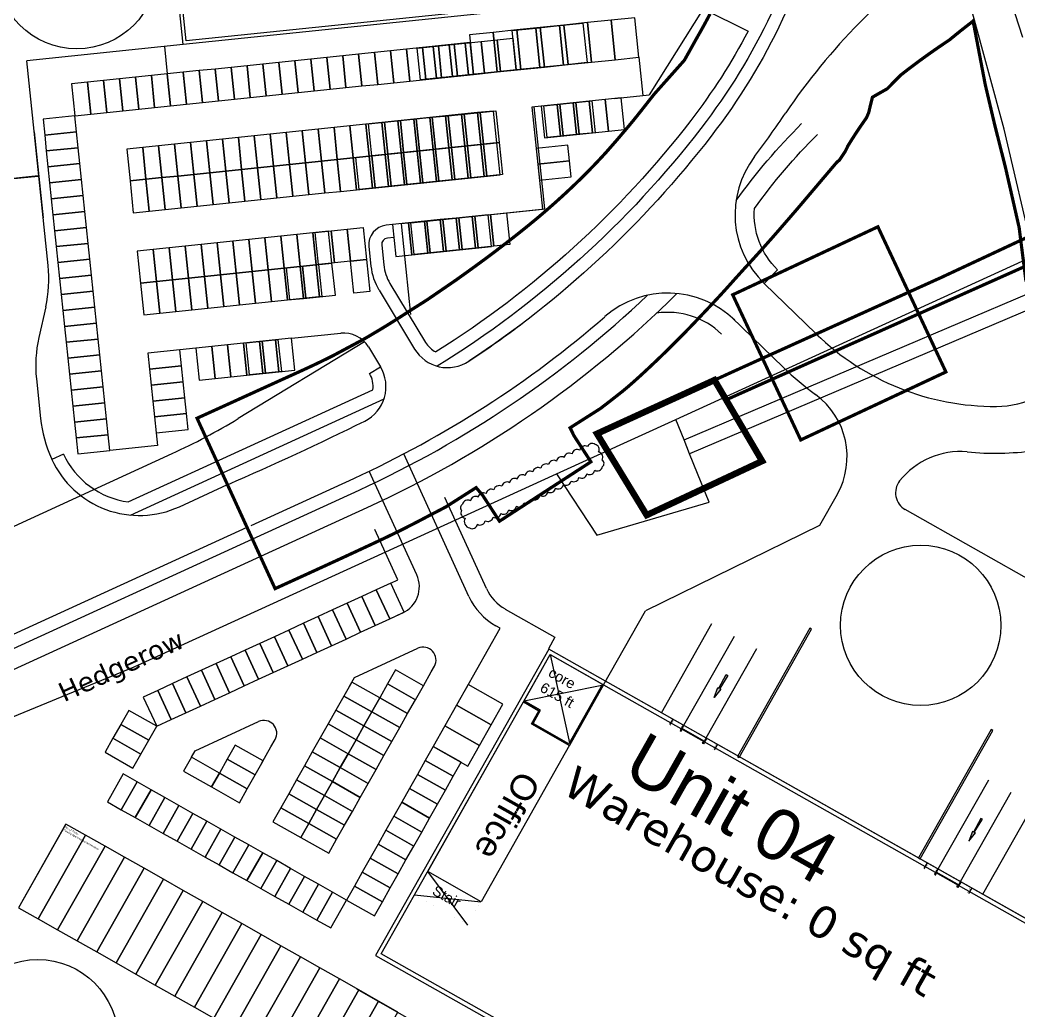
# Model space of a CAD drawing. Header units: millimetres. Extents: x 111502 to 977541, y 8702 to 1044108.
# Drawn here: x 489024.2 to 489180, y 241200.9 to 241355.5 of the extents above; entities that cross this region are included whole.
import ezdxf

# ---------------------------------------------------------------- set-up
doc = ezdxf.new("R2010")
doc.units = ezdxf.units.MM
doc.header["$LTSCALE"] = 0.25
doc.linetypes.add('DASHED2', pattern=[9.525, 6.35, -3.175])
for name, color, linetype in [('E HVSS As Laid HV', 10, 'Continuous'), ('Proposed Employment Area - 11-089-MP013-01a$0$A-Cldg-Panl-P', 7, 'Continuous'), ('Proposed Employment Area - 11-089-MP013-01a$0$A-Door-Extn-P', 7, 'Continuous'), ('Proposed Employment Area - 11-089-MP013-01a$0$DOCK', 7, 'Continuous'), ('Proposed Employment Area - 11-089-MP013-01a$0$LINE50', 7, 'Continuous'), ('Proposed Employment Area - 11-089-MP013-01a$0$STEEL', 7, 'Continuous'), ('X HVSS Site Background', 8, 'Continuous'), ('X HVSS Site Outline', 210, 'Continuous')]:
    doc.layers.add(name, color=color, linetype=linetype)
doc.styles.add('Proposed Employment Area - 11-089-MP013-01a$0$1250T25R', font='arial.ttf', dxfattribs={"height": 3125})
doc.styles.add('Proposed Employment Area - 11-089-MP013-01a$0$1250T35R', font='verdana.ttf', dxfattribs={"height": 4375})
doc.styles.add('Proposed Employment Area - 11-089-MP013-01a$0$1250T50R', font='arial.ttf', dxfattribs={"height": 6250})
doc.styles.add('Proposed Employment Area - 11-089-MP013-01a$0$Standard', font='txt')

# ---------------------------------------------------------------- blocks, each defined once
blk = doc.blocks.new('Proposed Commercial Boundary - 09.02.22')
at = {"layer": 'X HVSS Site Outline', "const_width": 500}
blk.add_lwpolyline([(489131830, 241356405), (489131411, 241355608), (489130983, 241354814), (489130702, 241354304), (489130551, 241354032), (489130228, 241353459), (489130208, 241353424), (489130101, 241353237), (489129636, 241352414), (489127829, 241349176), (489123093, 241343850), (489120919, 241341087), (489120356, 241340380), (489119788, 241339680), (489119214, 241338985), (489118634, 241338296), (489118031, 241337591), (489117444, 241336893), (489115654, 241334846), (489115060, 241334198), (489114445, 241333538), (489113825, 241332884), (489113199, 241332236), (489112567, 241331593), (489111930, 241330955), (489111287, 241330324), (489110639, 241329698), (489109985, 241329077), (489109325, 241328460), (489108660, 241327850), (489107988, 241327242), (489107311, 241326638), (489106631, 241326038), (489105950, 241325446), (489105266, 241324863), (489104621, 241324323), (489104578, 241324287), (489103875, 241323707), (489103172, 241323134), (489102466, 241322566), (489101754, 241322001), (489101038, 241321439), (489100318, 241320878), (489099595, 241320321), (489098871, 241319767), (489098144, 241319216), (489097414, 241318668), (489096846, 241318244), (489096686, 241318125), (489095950, 241317582), (489095215, 241317044), (489094477, 241316509), (489093738, 241315977), (489092985, 241315441), (489092257, 241314917), (489087755, 241311830), (489087023, 241311362), (489086254, 241310875), (489085466, 241310381), (489084663, 241309868), (489083890, 241309361), (489083131, 241308876), (489082362, 241308390), (489081595, 241307910), (489080830, 241307439), (489080055, 241306973), (489079273, 241306506), (489078492, 241306046), (489077746, 241305613), (489072943, 241303044), (489072162, 241302659), (489071344, 241302259), (489070527, 241301866), (489069709, 241301478), (489068885, 241301095), (489068499, 241300917), (489067116, 241300287), (489062565, 241298216), (489058014, 241296145), (489053466, 241294076), (489051836, 241293338), (489064006, 241266758), (489065622, 241267495), (489070173, 241269574), (489074725, 241271667), (489079272, 241273781), (489080664, 241274437), (489081132, 241274660), (489082110, 241275130), (489083090, 241275608), (489084068, 241276094), (489085040, 241276587), (489086006, 241277084), (489086969, 241277587), (489087909, 241278084), (489088853, 241278572), (489089815, 241279076), (489090660, 241279524), (489095352, 241282511), (489096366, 241281323), (489098996, 241277275), (489113252, 241286535), (489110622, 241290584), (489110002, 241291837), (489114708, 241294833), (489115478, 241295421), (489116342, 241296089), (489117192, 241296757), (489118065, 241297442), (489118947, 241298173), (489119800, 241298915), (489120628, 241299657), (489121438, 241300401), (489122235, 241301144), (489123028, 241301891), (489123812, 241302639), (489123874, 241302699), (489124598, 241303398), (489125376, 241304159), (489126149, 241304924), (489126918, 241305694), (489127681, 241306468), (489128438, 241307246), (489129190, 241308025), (489129937, 241308807), (489130677, 241309588), (489131413, 241310367), (489132151, 241311150), (489132888, 241311939), (489133626, 241312736), (489134360, 241313542), (489135084, 241314349), (489135789, 241315142), (489137201, 241316704), (489137917, 241317481), (489138645, 241318276), (489139370, 241319076), (489140092, 241319878), (489140810, 241320683), (489141526, 241321491), (489142238, 241322303), (489142946, 241323116), (489145348, 241325893), (489151614, 241333284), (489152011, 241333601), (489152888, 241334921), (489152988, 241335116), (489153344, 241335853), (489153744, 241336496), (489154302, 241337371), (489154744, 241338047), (489154863, 241338226), (489155446, 241339089), (489156215, 241340196), (489156562, 241340990), (489156767, 241341862), (489156968, 241342690), (489156970, 241342700), (489156988, 241342770), (489157010, 241342860), (489157147, 241343406), (489157446, 241343580), (489158216, 241344021), (489158985, 241344455), (489159440, 241344711), (489160262, 241345540), (489160836, 241346131), (489161398, 241346697), (489161549, 241346846), (489161752, 241347006), (489162394, 241347507), (489162455, 241347554), (489162499, 241347587), (489163029, 241347993), (489163673, 241348478), (489164317, 241348957), (489164965, 241349432), (489165182, 241349589), (489165183, 241349590), (489165608, 241349896), (489166257, 241350358), (489166908, 241350814), (489167348, 241351120), (489167551, 241351260), (489168209, 241351706), (489168525, 241351919), (489168865, 241352147), (489168961, 241352211), (489169022, 241352251), (489169180, 241352356), (489169741, 241352822), (489170253, 241353242), (489170339, 241353311), (489170952, 241353804), (489171277, 241354061), (489171561, 241354283), (489171921, 241354563), (489172178, 241354761), (489172323, 241354872), (489172365, 241354904), (489172464, 241354980), (489172600, 241355082), (489172783, 241355240), (489172978, 241354601), (489174745, 241345340), (489176183, 241339226), (489177917, 241332336), (489180026, 241323063), (489181090, 241314677)], dxfattribs=at)
for points in [[(489145966, 241289949), (489168604, 241300555), (489157999, 241323194), (489135360, 241312588)], [(489134320, 241296202), (489139943, 241286648), (489121946, 241278217), (489114211, 241290917), (489132510, 241299276), (489135400, 241300600), (489167900, 241315300), (489181600, 241321700), (489182631, 241317774)]]:
    blk.add_lwpolyline(points, close=True, dxfattribs=at)
blk = doc.blocks.new('Proposed Employment Area - 11-089-MP013-01a$0$guide')
for p, q in [((32, 0), (40, -2)), ((46, 0), (46, -1)), ((64, 0), (64, -3)), ((32, -2), (40, -4)), ((52, -4), (52, -8)), ((53, -4), (53, -7)), ((54, -4), (54, -6)), ((62, -1), (62, -7)), ((64, -3), (67, -3)), ((64, -5), (64, -8)), ((64, -5), (66, -5)), ((82, -19), (66, -5)), ((83, -18), (67, -3))]:
    blk.add_line(p, q)
for centre, radius, start, end in [((60, -4), 2.25, 270, 90), ((60, -4), 0.25, 270, 90), ((83, -18), 0.75, 230.0165, 50.0165)]:
    blk.add_arc(centre, radius, start, end)
at = {"layer": 'Proposed Employment Area - 11-089-MP013-01a$0$A-Cldg-Panl-P'}
blk.add_line((69, -2), (69, -2), dxfattribs=at)
at = {"layer": 'Proposed Employment Area - 11-089-MP013-01a$0$A-Door-Extn-P'}
blk.add_line((-68, -96), (105, -96), dxfattribs=at)
at = {"layer": 'Proposed Employment Area - 11-089-MP013-01a$0$LINE50'}
blk.add_line((22, -78), (22, -76), dxfattribs=at)
at = {"layer": 'Proposed Employment Area - 11-089-MP013-01a$0$STEEL'}
for p, q in [((0, 0), (32, 0)), ((0, -76), (0, 0)), ((46, 0), (64, 0)), ((-2, -40), (0, -40)), ((-2, -77), (-2, -40)), ((-2, -77), (0, -79)), ((0, -75), (2, -75)), ((0, -76), (2, -78)), ((0, -100), (0, -79)), ((0, -100), (2, -100)), ((2, -2), (32, -2)), ((2, -75), (2, -2)), ((2, -101), (2, -78)), ((2, -101), (9, -113)), ((4, -76), (22, -76)), ((4, -100), (4, -80)), ((4, -100), (11, -112)), ((6, -78), (22, -78)), ((20, -107), (18, -112)), ((22, -108), (19, -113)), ((20, -107), (22, -108)), ((40, -2), (60, -2)), ((40, -4), (60, -4)), ((46, -1), (62, -1)), ((52, -4), (53, -4)), ((52, -8), (64, -8)), ((53, -7), (62, -7)), ((54, -4), (60, -4)), ((54, -6), (60, -6))]:
    blk.add_line(p, q, dxfattribs=at)
for centre, radius, start, end in [((4, -78), 2, 90, 180), ((6, -80), 2, 90, 180), ((14, -110), 6, 210, 330), ((14, -110), 4, 210, 330)]:
    blk.add_arc(centre, radius, start, end, dxfattribs=at)
blk = doc.blocks.new('Proposed Employment Area - 11-089-MP013-01a$0$BOLLARD')
at = {"layer": 'Proposed Employment Area - 11-089-MP013-01a$0$DOCK'}
blk.add_lwpolyline([(-100, -100), (-100, 100), (100, 100), (100, -100)], close=True, dxfattribs=at)
for centre, radius in [((-75, 75), 10), ((0, 0), 75), ((75, 75), 10), ((-75, -75), 10), ((75, -75), 10)]:
    blk.add_circle(centre, radius, dxfattribs=at)
blk = doc.blocks.new('commercial background')
at = {"layer": 'X HVSS Site Background'}
for points in [[(621.9, 782.28), (620.64, 780.24), (620.8, 780.14), (619.8, 778.87), (620.37, 780.39), (620.53, 780.3), (621.64, 782.43)], [(661.34, 760), (660.24, 757.87), (660.07, 757.96), (659.5, 756.45), (660.51, 757.72), (660.34, 757.81), (661.6, 759.85)]]:
    blk.add_hatch(color=256, dxfattribs=at).paths.add_polyline_path(points)
for p, q in [((618.06, 886.28), (609.62, 872.84)), ((618.06, 886.28), (625.09, 882.77)), ((536.98, 880.7), (512.61, 878.17)), ((534.06, 880.4), (534.5, 876.1)), ((608.03, 878.71), (608.65, 872.74)), ((515.93, 846.21), (512.61, 878.17)), ((604.26, 872.29), (609.62, 872.84)), ((592.83, 871.1), (591.34, 870.94)), ((591.34, 870.94), (592.99, 855.03)), ((513.76, 867.05), (515.16, 853.66)), ((510.03, 859.8), (514.37, 860.25)), ((510.04, 859.72), (514.38, 860.17)), ((584.54, 854.15), (592.99, 855.03)), ((569.62, 852.6), (568.62, 852.5)), ((572.5, 852.9), (571.01, 852.75)), ((572.48, 838.6), (571.01, 852.75)), ((569.83, 850.61), (568.83, 850.51)), ((565.95, 849.2), (566.27, 846.13)), ((567.94, 849.41), (568.26, 846.33)), ((629.67, 845.57), (627.58, 843.42)), ((569.23, 843.44), (574.79, 834.24)), ((635.69, 835.55), (627.58, 843.42)), ((567.52, 842.4), (573.08, 833.2)), ((515.55, 839.77), (514.48, 834.98)), ((630.61, 830.31), (622.5, 838.18)), ((553.87, 834.88), (561.55, 835.68)), ((565.25, 834.33), (545.54, 822.35)), ((565.87, 833.53), (567.74, 830.43)), ((538.95, 833.33), (536.46, 833.07)), ((566.03, 829.39), (567.74, 830.43)), ((514.1, 828.53), (514.74, 822.37)), ((528.43, 809.35), (566.58, 826.85)), ((528.75, 807.3), (568.3, 825.44)), ((350.36, 732.11), (535.27, 816.89)), ((518.32, 816.82), (516.5, 815.99)), ((581.55, 794.59), (571.38, 816.86)), ((516.45, 816.1), (516.5, 815.99)), ((573.4, 797.99), (566.01, 814.17)), ((536.39, 808.6), (543.9, 812.05)), ((547.58, 805.7), (563.58, 813.03)), ((638.95, 810.5), (636.21, 805.67)), ((584.28, 795.84), (577.8, 810.03)), ((672.8, 795), (649.58, 808.16)), ((503.98, 785.71), (546.94, 805.41)), ((636.21, 805.67), (609.07, 792.34)), ((498.01, 780.77), (548.41, 803.88)), ((570.47, 797.19), (566.88, 805.03)), ((495.9, 776.51), (549.66, 801.16)), ((569.37, 796.69), (570.47, 797.19)), ((569.19, 791.11), (571.19, 792.03)), ((587.2, 792.65), (594.96, 788.27)), ((602.55, 780.83), (609.07, 792.34)), ((586.4, 789.66), (585.72, 790.04)), ((611.57, 776.47), (619.44, 790.4)), ((580.94, 780), (586.4, 789.66)), ((594.94, 788.28), (593.93, 786.43)), ((615.06, 774.51), (622.93, 788.44)), ((563.68, 781.96), (573.58, 786.52)), ((593.93, 786.43), (679.61, 738.04)), ((594.22, 785.53), (597.28, 771.51)), ((618.54, 772.54), (626.41, 786.47)), ((575.67, 782.86), (576.16, 783.72)), ((574.44, 780.68), (575.67, 782.86)), ((562.86, 780.52), (563.68, 781.96)), ((590.14, 778.31), (602.55, 780.83)), ((538.84, 770.52), (548.74, 775.08)), ((614.72, 774.06), (614.98, 774.37)), ((614.78, 774.02), (614.92, 774.41)), ((614.82, 774.23), (614.92, 774.42)), ((614.99, 774.38), (615.06, 774.5)), ((549.22, 768.57), (550.67, 771.14)), ((550.67, 771.14), (551.32, 772.28)), ((618.27, 772.06), (618.52, 772.37)), ((618.33, 772.02), (618.46, 772.4)), ((618.43, 772.19), (618.53, 772.38)), ((618.47, 772.41), (618.54, 772.54)), ((538.28, 769.53), (538.84, 770.52)), ((654.73, 752.1), (662.6, 766.03)), ((658.21, 750.13), (666.08, 764.06)), ((661.69, 748.16), (669.56, 762.09)), ((511.6, 746.55), (518.71, 759.11)), ((581.37, 743.36), (575.11, 751.7)), ((654.39, 751.65), (654.65, 751.96)), ((654.45, 751.61), (654.59, 752)), ((654.49, 751.82), (654.59, 752.01)), ((654.65, 751.97), (654.72, 752.09)), ((657.94, 749.65), (658.19, 749.96)), ((658, 749.61), (658.13, 749.99)), ((658.1, 749.78), (658.2, 749.97)), ((658.14, 750), (658.21, 750.13)), ((573.05, 748.06), (583.42, 747)), ((564.03, 733.39), (680.77, 667.26))]:
    blk.add_line(p, q, dxfattribs=at)
for points in [[(599.53, 1037.91), (615.02, 888.81), (536.98, 880.7), (521.5, 1029.81)], [(606.13, 896.95), (607.01, 888.48), (537.43, 881.25), (522.04, 1029.36), (599.08, 1037.36), (613.78, 895.87), (611.63, 895.65), (611.44, 897.5)], [(603.71, 884.49), (604.35, 878.33), (608.03, 878.71), (607.39, 884.88)], [(592.6, 877.11), (588.92, 876.72), (588.28, 882.89), (591.96, 883.27)], [(588.99, 882.97), (589.63, 876.8), (593.31, 877.18), (592.67, 883.35)], [(596.28, 877.49), (592.6, 877.11), (591.96, 883.27), (595.64, 883.66)], [(592.67, 883.35), (593.31, 877.18), (596.99, 877.56), (596.35, 883.73)], [(599.96, 877.87), (596.28, 877.49), (595.64, 883.66), (599.32, 884.04)], [(596.35, 883.73), (596.99, 877.56), (600.67, 877.95), (600.03, 884.11)], [(600.03, 884.11), (600.67, 877.95), (604.35, 878.33), (603.71, 884.49)], [(581.62, 882.2), (582.27, 876.03), (585.95, 876.42), (585.3, 882.58)], [(585.3, 882.58), (585.95, 876.42), (589.63, 876.8), (588.99, 882.97)], [(586.44, 876.47), (585.93, 881.45), (588.41, 881.7), (588.92, 876.72)], [(571.8, 879.97), (572.32, 875), (574.81, 875.26), (574.29, 880.23)], [(576.49, 875.44), (574, 875.18), (573.49, 880.15), (575.97, 880.41)], [(574.29, 880.23), (574.81, 875.26), (577.29, 875.52), (576.78, 880.49)], [(578.98, 875.7), (576.49, 875.44), (575.97, 880.41), (578.46, 880.67)], [(576.78, 880.49), (577.29, 875.52), (579.78, 875.78), (579.26, 880.75)], [(581.46, 875.95), (578.98, 875.7), (578.46, 880.67), (580.95, 880.93)], [(579.26, 880.75), (579.78, 875.78), (582.27, 876.03), (581.75, 881.01)], [(583.95, 876.21), (581.46, 875.95), (580.95, 880.93), (583.43, 881.19)], [(586.44, 876.47), (583.95, 876.21), (583.43, 881.19), (585.92, 881.44)], [(556.88, 878.42), (557.4, 873.45), (559.89, 873.71), (559.37, 878.68)], [(559.37, 878.68), (559.89, 873.71), (562.37, 873.97), (561.86, 878.94)], [(561.86, 878.94), (562.37, 873.97), (564.86, 874.23), (564.34, 879.2)], [(564.34, 879.2), (564.86, 874.23), (567.35, 874.48), (566.83, 879.46)], [(566.83, 879.46), (567.35, 874.48), (569.83, 874.74), (569.32, 879.72)], [(569.32, 879.72), (569.83, 874.74), (572.32, 875), (571.8, 879.97)], [(541.96, 876.87), (542.48, 871.9), (544.97, 872.16), (544.45, 877.13)], [(544.45, 877.13), (544.97, 872.16), (547.45, 872.42), (546.94, 877.39)], [(546.94, 877.39), (547.45, 872.42), (549.94, 872.68), (549.42, 877.65)], [(549.42, 877.65), (549.94, 872.68), (552.43, 872.93), (551.91, 877.91)], [(551.91, 877.91), (552.43, 872.93), (554.91, 873.19), (554.4, 878.17)], [(554.4, 878.17), (554.91, 873.19), (557.4, 873.45), (556.88, 878.42)], [(527.04, 875.32), (527.56, 870.35), (530.05, 870.61), (529.53, 875.58)], [(529.53, 875.58), (530.05, 870.61), (532.53, 870.87), (532.02, 875.84)], [(532.02, 875.84), (532.53, 870.87), (535.02, 871.13), (534.5, 876.1)], [(534.5, 876.1), (535.02, 871.13), (537.51, 871.38), (536.99, 876.36)], [(536.99, 876.36), (537.51, 871.38), (539.99, 871.64), (539.48, 876.62)], [(539.48, 876.62), (539.99, 871.64), (542.48, 871.9), (541.96, 876.87)], [(519.58, 874.55), (520.1, 869.58), (522.59, 869.83), (522.07, 874.81)], [(522.07, 874.81), (522.59, 869.83), (525.07, 870.09), (524.56, 875.06)], [(524.56, 875.06), (525.07, 870.09), (527.56, 870.35), (527.04, 875.32)], [(602.78, 872.13), (603.3, 867.16), (605.78, 867.42), (605.27, 872.39)], [(592.83, 871.1), (593.35, 866.13), (595.84, 866.38), (595.32, 871.36)], [(596.23, 866.43), (593.74, 866.17), (593.22, 871.14), (595.71, 871.4)], [(595.32, 871.36), (595.84, 866.38), (598.32, 866.64), (597.81, 871.62)], [(598.71, 866.69), (596.23, 866.43), (595.71, 871.4), (598.2, 871.66)], [(597.81, 871.62), (598.32, 866.64), (600.81, 866.9), (600.29, 871.87)], [(601.2, 866.94), (598.71, 866.69), (598.2, 871.66), (600.68, 871.92)], [(600.29, 871.87), (600.81, 866.9), (603.3, 867.16), (602.78, 872.13)], [(515.39, 866.57), (520.36, 867.09), (520.1, 869.58), (515.13, 869.06)], [(572.94, 869.03), (573.46, 864.06), (575.94, 864.32), (575.43, 869.29)], [(576.33, 864.36), (573.85, 864.1), (573.33, 869.08), (575.82, 869.34)], [(575.43, 869.29), (575.94, 864.32), (578.43, 864.58), (577.91, 869.55)], [(578.82, 864.62), (576.33, 864.36), (575.82, 869.34), (578.3, 869.59)], [(577.91, 869.55), (578.43, 864.58), (580.92, 864.83), (580.4, 869.81)], [(581.31, 864.88), (578.82, 864.62), (578.3, 869.59), (580.79, 869.85)], [(580.4, 869.81), (580.92, 864.83), (583.4, 865.09), (582.89, 870.07)], [(583.79, 865.14), (581.31, 864.88), (580.79, 869.85), (583.28, 870.11)], [(582.89, 870.07), (583.4, 865.09), (585.89, 865.35), (585.37, 870.32)], [(586.28, 865.4), (583.79, 865.14), (583.28, 870.11), (585.76, 870.37)], [(558.02, 867.48), (558.54, 862.51), (561.02, 862.77), (560.51, 867.74)], [(560.51, 867.74), (561.02, 862.77), (563.51, 863.03), (562.99, 868)], [(562.99, 868), (563.51, 863.03), (566, 863.28), (565.48, 868.26)], [(565.48, 868.26), (566, 863.28), (568.48, 863.54), (567.97, 868.52)], [(568.88, 863.59), (566.39, 863.33), (565.87, 868.3), (568.36, 868.56)], [(567.97, 868.52), (568.48, 863.54), (570.97, 863.8), (570.45, 868.77)], [(571.36, 863.85), (568.88, 863.59), (568.36, 868.56), (570.85, 868.82)], [(570.45, 868.77), (570.97, 863.8), (573.46, 864.06), (572.94, 869.03)], [(573.85, 864.1), (571.36, 863.85), (570.85, 868.82), (573.33, 869.08)], [(515.64, 864.09), (520.62, 864.6), (520.36, 867.09), (515.39, 866.57)], [(543.1, 865.93), (543.62, 860.96), (546.1, 861.22), (545.59, 866.19)], [(545.59, 866.19), (546.1, 861.22), (548.59, 861.48), (548.07, 866.45)], [(548.07, 866.45), (548.59, 861.48), (551.08, 861.73), (550.56, 866.71)], [(550.56, 866.71), (551.08, 861.73), (553.56, 861.99), (553.05, 866.97)], [(553.05, 866.97), (553.56, 861.99), (556.05, 862.25), (555.53, 867.22)], [(555.53, 867.22), (556.05, 862.25), (558.54, 862.51), (558.02, 867.48)], [(515.9, 861.6), (520.88, 862.12), (520.62, 864.6), (515.64, 864.09)], [(528.18, 864.38), (528.7, 859.41), (531.18, 859.67), (530.67, 864.64)], [(530.67, 864.64), (531.18, 859.67), (533.67, 859.93), (533.15, 864.9)], [(533.15, 864.9), (533.67, 859.93), (536.16, 860.18), (535.64, 865.16)], [(535.64, 865.16), (536.16, 860.18), (538.64, 860.44), (538.13, 865.42)], [(538.13, 865.42), (538.64, 860.44), (541.13, 860.7), (540.61, 865.67)], [(540.61, 865.67), (541.13, 860.7), (543.62, 860.96), (543.1, 865.93)], [(575.94, 864.32), (576.46, 859.34), (578.95, 859.6), (578.43, 864.58)], [(579.34, 859.65), (576.85, 859.39), (576.33, 864.36), (578.82, 864.62)], [(578.43, 864.58), (578.95, 859.6), (581.43, 859.86), (580.92, 864.83)], [(581.82, 859.91), (579.34, 859.65), (578.82, 864.62), (581.31, 864.88)], [(580.92, 864.83), (581.43, 859.86), (583.92, 860.12), (583.4, 865.09)], [(584.31, 860.16), (581.82, 859.91), (581.31, 864.88), (583.79, 865.14)], [(583.4, 865.09), (583.92, 860.12), (586.41, 860.38), (585.89, 865.35)], [(586.8, 860.42), (584.31, 860.16), (583.79, 865.14), (586.28, 865.4)], [(596.98, 865.01), (592.01, 864.5), (592.27, 862.01), (597.24, 862.53)], [(561.02, 862.77), (561.54, 857.79), (564.03, 858.05), (563.51, 863.03)], [(563.51, 863.03), (564.03, 858.05), (566.51, 858.31), (566, 863.28)], [(566.91, 858.36), (564.42, 858.1), (563.9, 863.07), (566.39, 863.33)], [(566, 863.28), (566.51, 858.31), (569, 858.57), (568.48, 863.54)], [(569.39, 858.61), (566.91, 858.36), (566.39, 863.33), (568.88, 863.59)], [(568.48, 863.54), (569, 858.57), (571.49, 858.83), (570.97, 863.8)], [(571.88, 858.87), (569.39, 858.61), (568.88, 863.59), (571.36, 863.85)], [(570.97, 863.8), (571.49, 858.83), (573.97, 859.09), (573.46, 864.06)], [(574.36, 859.13), (571.88, 858.87), (571.36, 863.85), (573.85, 864.1)], [(573.46, 864.06), (573.97, 859.09), (576.46, 859.34), (575.94, 864.32)], [(576.85, 859.39), (574.36, 859.13), (573.85, 864.1), (576.33, 864.36)], [(516.16, 859.11), (521.13, 859.63), (520.88, 862.12), (515.9, 861.6)], [(546.1, 861.22), (546.62, 856.24), (549.11, 856.5), (548.59, 861.48)], [(548.59, 861.48), (549.11, 856.5), (551.59, 856.76), (551.08, 861.73)], [(551.08, 861.73), (551.59, 856.76), (554.08, 857.02), (553.56, 861.99)], [(553.56, 861.99), (554.08, 857.02), (556.57, 857.28), (556.05, 862.25)], [(556.05, 862.25), (556.57, 857.28), (559.05, 857.54), (558.54, 862.51)], [(558.54, 862.51), (559.05, 857.54), (561.54, 857.79), (561.02, 862.77)], [(597.24, 862.53), (592.27, 862.01), (592.53, 859.52), (597.5, 860.04)], [(531.18, 859.67), (531.7, 854.69), (534.19, 854.95), (533.67, 859.93)], [(533.67, 859.93), (534.19, 854.95), (536.67, 855.21), (536.16, 860.18)], [(536.16, 860.18), (536.67, 855.21), (539.16, 855.47), (538.64, 860.44)], [(538.64, 860.44), (539.16, 855.47), (541.65, 855.73), (541.13, 860.7)], [(541.13, 860.7), (541.65, 855.73), (544.13, 855.99), (543.62, 860.96)], [(543.62, 860.96), (544.13, 855.99), (546.62, 856.24), (546.1, 861.22)], [(516.42, 856.63), (521.39, 857.14), (521.13, 859.63), (516.16, 859.11)], [(528.7, 859.41), (529.21, 854.44), (531.7, 854.69), (531.18, 859.67)], [(516.68, 854.14), (521.65, 854.66), (521.39, 857.14), (516.42, 856.63)], [(516.94, 851.65), (521.91, 852.17), (521.65, 854.66), (516.68, 854.14)], [(580.47, 848.71), (577.99, 848.45), (577.47, 853.42), (579.96, 853.68)], [(579.57, 853.63), (580.08, 848.66), (582.57, 848.92), (582.05, 853.89)], [(582.96, 848.96), (580.47, 848.71), (579.96, 853.68), (582.44, 853.94)], [(582.05, 853.89), (582.57, 848.92), (585.06, 849.18), (584.54, 854.15)], [(585.45, 849.22), (582.96, 848.96), (582.44, 853.94), (584.93, 854.2)], [(587.93, 849.48), (585.45, 849.22), (584.93, 854.2), (587.42, 854.45)], [(517.19, 849.17), (522.17, 849.68), (521.91, 852.17), (516.94, 851.65)], [(565.55, 847.16), (563.07, 846.9), (562.55, 851.87), (565.04, 852.13)], [(569.62, 852.6), (570.14, 847.63), (572.62, 847.89), (572.11, 852.86)], [(572.11, 852.86), (572.62, 847.89), (575.11, 848.14), (574.59, 853.12)], [(575.5, 848.19), (573.01, 847.93), (572.5, 852.9), (574.98, 853.16)], [(574.59, 853.12), (575.11, 848.14), (577.6, 848.4), (577.08, 853.38)], [(577.99, 848.45), (575.5, 848.19), (574.98, 853.16), (577.47, 853.42)], [(577.08, 853.38), (577.6, 848.4), (580.08, 848.66), (579.57, 853.63)], [(549.73, 850.53), (550.24, 845.56), (552.73, 845.82), (552.21, 850.79)], [(552.21, 850.79), (552.73, 845.82), (555.22, 846.08), (554.7, 851.05)], [(554.7, 851.05), (555.22, 846.08), (557.7, 846.34), (557.19, 851.31)], [(557.19, 851.31), (557.7, 846.34), (560.19, 846.59), (559.67, 851.57)], [(560.58, 846.64), (558.09, 846.38), (557.58, 851.35), (560.07, 851.61)], [(563.07, 846.9), (560.58, 846.64), (560.07, 851.61), (562.55, 851.87)], [(517.45, 846.68), (522.43, 847.2), (522.17, 849.68), (517.19, 849.17)], [(534.81, 848.98), (535.32, 844.01), (537.81, 844.27), (537.29, 849.24)], [(537.29, 849.24), (537.81, 844.27), (540.3, 844.53), (539.78, 849.5)], [(539.78, 849.5), (540.3, 844.53), (542.78, 844.79), (542.27, 849.76)], [(542.27, 849.76), (542.78, 844.79), (545.27, 845.04), (544.75, 850.02)], [(544.75, 850.02), (545.27, 845.04), (547.76, 845.3), (547.24, 850.28)], [(547.24, 850.28), (547.76, 845.3), (550.24, 845.56), (549.73, 850.53)], [(529.83, 848.47), (530.35, 843.49), (532.84, 843.75), (532.32, 848.73)], [(532.32, 848.73), (532.84, 843.75), (535.32, 844.01), (534.81, 848.98)], [(517.71, 844.19), (522.68, 844.71), (522.43, 847.2), (517.45, 846.68)], [(552.73, 845.82), (553.25, 840.85), (555.73, 841.1), (555.22, 846.08)], [(556.12, 841.15), (553.64, 840.89), (553.12, 845.86), (555.61, 846.12)], [(555.22, 846.08), (555.73, 841.1), (558.22, 841.36), (557.7, 846.34)], [(558.61, 841.41), (556.12, 841.15), (555.61, 846.12), (558.09, 846.38)], [(557.7, 846.34), (558.22, 841.36), (560.71, 841.62), (560.19, 846.59)], [(566.07, 842.18), (563.58, 841.92), (563.07, 846.9), (565.55, 847.16)], [(517.97, 841.71), (522.94, 842.22), (522.68, 844.71), (517.71, 844.19)], [(537.81, 844.27), (538.33, 839.3), (540.81, 839.55), (540.3, 844.53)], [(540.3, 844.53), (540.81, 839.55), (543.3, 839.81), (542.78, 844.79)], [(542.78, 844.79), (543.3, 839.81), (545.79, 840.07), (545.27, 845.04)], [(545.27, 845.04), (545.79, 840.07), (548.27, 840.33), (547.76, 845.3)], [(547.76, 845.3), (548.27, 840.33), (550.76, 840.59), (550.24, 845.56)], [(550.24, 845.56), (550.76, 840.59), (553.25, 840.85), (552.73, 845.82)], [(530.35, 843.49), (530.87, 838.52), (533.35, 838.78), (532.84, 843.75)], [(532.84, 843.75), (533.35, 838.78), (535.84, 839.04), (535.32, 844.01)], [(535.32, 844.01), (535.84, 839.04), (538.33, 839.3), (537.81, 844.27)], [(518.23, 839.22), (523.2, 839.74), (522.94, 842.22), (517.97, 841.71)], [(518.49, 836.73), (523.46, 837.25), (523.2, 839.74), (518.23, 839.22)], [(518.74, 834.25), (523.72, 834.76), (523.46, 837.25), (518.49, 836.73)], [(519, 831.76), (523.98, 832.28), (523.72, 834.76), (518.74, 834.25)], [(538.95, 833.33), (539.46, 828.36), (541.95, 828.61), (541.43, 833.59)], [(541.43, 833.59), (541.95, 828.61), (544.44, 828.87), (543.92, 833.85)], [(543.92, 833.85), (544.44, 828.87), (546.92, 829.13), (546.41, 834.1)], [(546.41, 834.1), (546.92, 829.13), (549.41, 829.39), (548.89, 834.36)], [(549.8, 829.43), (547.31, 829.18), (546.8, 834.15), (549.28, 834.41)], [(548.89, 834.36), (549.41, 829.39), (551.9, 829.65), (551.38, 834.62)], [(552.29, 829.69), (549.8, 829.43), (549.28, 834.41), (551.77, 834.67)], [(551.38, 834.62), (551.9, 829.65), (554.38, 829.91), (553.87, 834.88)], [(519.26, 829.27), (524.23, 829.79), (523.98, 832.28), (519, 831.76)], [(531.75, 830.07), (536.72, 830.58), (536.46, 833.07), (531.49, 832.55)], [(532, 827.58), (536.98, 828.1), (536.72, 830.58), (531.75, 830.07)], [(519.52, 826.79), (524.49, 827.3), (524.23, 829.79), (519.26, 829.27)], [(519.78, 824.3), (524.75, 824.82), (524.49, 827.3), (519.52, 826.79)], [(532.26, 825.09), (537.23, 825.61), (536.98, 828.1), (532, 827.58)], [(520.04, 821.81), (525.01, 822.33), (524.75, 824.82), (519.78, 824.3)], [(532.52, 822.61), (537.49, 823.12), (537.23, 825.61), (532.26, 825.09)], [(532.78, 820.12), (537.75, 820.64), (537.49, 823.12), (532.52, 822.61)], [(520.29, 819.33), (525.27, 819.84), (525.01, 822.33), (520.04, 821.81)], [(520.55, 816.84), (525.53, 817.36), (525.27, 819.84), (520.29, 819.33)], [(569.19, 791.11), (571.46, 792.15), (569.37, 796.69), (567.1, 795.65)], [(564.65, 789.02), (566.92, 790.06), (564.83, 794.6), (562.56, 793.56)], [(566.92, 790.06), (569.19, 791.11), (567.1, 795.65), (564.83, 794.6)], [(562.38, 787.97), (564.65, 789.02), (562.56, 793.56), (560.29, 792.51)], [(557.84, 785.88), (560.11, 786.92), (558.02, 791.47), (555.74, 790.42)], [(560.11, 786.92), (562.38, 787.97), (560.29, 792.51), (558.02, 791.47)], [(555.57, 784.83), (557.84, 785.88), (555.74, 790.42), (553.47, 789.37)], [(551.02, 782.74), (553.29, 783.79), (551.2, 788.33), (548.93, 787.28)], [(553.29, 783.79), (555.57, 784.83), (553.47, 789.37), (551.2, 788.33)], [(623.67, 769.48), (634.98, 789.51), (634.72, 789.66), (623.41, 769.63)], [(548.75, 781.69), (551.02, 782.74), (548.93, 787.28), (546.66, 786.24)], [(544.21, 779.6), (546.48, 780.65), (544.39, 785.19), (542.12, 784.14)], [(546.48, 780.65), (548.75, 781.69), (546.66, 786.24), (544.39, 785.19)], [(566.98, 738.61), (654.17, 689.37), (681.17, 737.16), (593.98, 786.4)], [(575.11, 751.7), (594.22, 785.53), (602.55, 780.83), (583.43, 747)], [(594.22, 785.53), (602.55, 780.83), (597.21, 771.38), (591.29, 774.72), (592.46, 776.79), (590.05, 778.15)], [(594.22, 785.53), (602.38, 780.92), (597.14, 771.64), (591.55, 774.79), (592.72, 776.86), (590.14, 778.32)], [(541.94, 778.56), (544.21, 779.6), (542.12, 784.14), (539.85, 783.1)], [(537.4, 776.47), (539.67, 777.51), (537.58, 782.05), (535.31, 781.01)], [(539.67, 777.51), (541.94, 778.56), (539.85, 783.1), (537.58, 782.05)], [(573.21, 778.51), (574.44, 780.68), (570.09, 783.14), (568.86, 780.97)], [(621.9, 782.28), (620.64, 780.24), (620.8, 780.14), (619.8, 778.87), (620.37, 780.39), (620.53, 780.3), (621.64, 782.43)], [(535.13, 775.42), (537.4, 776.47), (535.31, 781.01), (533.04, 779.96)], [(566.4, 776.61), (567.63, 778.79), (563.27, 781.25), (562.04, 779.07)], [(571.98, 776.33), (573.21, 778.51), (568.86, 780.97), (567.63, 778.79)], [(602.55, 780.83), (680.3, 736.91), (653.93, 690.24), (567.85, 738.86), (590.05, 778.15), (592.46, 776.79), (591.29, 774.72), (597.21, 771.38)], [(581.43, 780.87), (579.61, 777.64), (585.01, 774.6), (586.83, 777.82)], [(532.86, 774.37), (535.13, 775.42), (533.04, 779.96), (530.77, 778.92)], [(565.17, 774.44), (566.4, 776.61), (562.04, 779.07), (560.81, 776.89)], [(570.75, 774.15), (571.98, 776.33), (567.63, 778.79), (566.4, 776.61)], [(579.61, 777.64), (577.79, 774.42), (583.19, 771.37), (585.01, 774.6)], [(531.63, 772.2), (532.86, 774.37), (528.51, 776.84), (527.28, 774.66)], [(563.94, 772.26), (565.17, 774.44), (560.81, 776.89), (559.58, 774.72)], [(569.52, 771.98), (570.75, 774.15), (566.4, 776.61), (565.17, 774.44)], [(530.39, 770.02), (531.63, 772.2), (527.28, 774.66), (526.04, 772.49)], [(562.71, 770.08), (563.94, 772.26), (559.58, 774.72), (558.35, 772.54)], [(568.29, 769.8), (569.52, 771.98), (565.17, 774.44), (563.94, 772.26)], [(577.79, 774.42), (575.97, 771.2), (581.37, 768.15), (583.19, 771.37)], [(614.72, 774.06), (614.78, 774.02), (614.98, 774.37), (614.92, 774.41)], [(614.67, 774.01), (618.32, 771.95), (618.34, 771.99), (614.69, 774.05)], [(651.9, 753.69), (663.21, 773.72), (662.95, 773.87), (651.63, 753.84)], [(529.16, 767.85), (530.39, 770.02), (526.04, 772.49), (524.81, 770.31)], [(548.21, 766.79), (549.44, 768.96), (545.09, 771.42), (543.86, 769.25)], [(561.48, 767.91), (562.71, 770.08), (558.35, 772.54), (557.12, 770.36)], [(567.06, 767.62), (568.29, 769.8), (563.94, 772.26), (562.71, 770.08)], [(579.1, 766.57), (580.33, 768.74), (575.97, 771.2), (574.74, 769.03)], [(618.33, 772.02), (618.27, 772.06), (618.46, 772.4), (618.52, 772.37)], [(560.25, 765.73), (561.48, 767.91), (557.12, 770.36), (555.89, 768.19)], [(565.83, 765.45), (567.06, 767.62), (562.71, 770.08), (561.48, 767.91)], [(541.4, 764.89), (542.63, 767.07), (538.28, 769.53), (537.05, 767.35)], [(546.98, 764.61), (548.21, 766.79), (543.86, 769.25), (542.63, 767.07)], [(559.02, 763.55), (560.25, 765.73), (555.89, 768.19), (554.67, 766.01)], [(577.87, 764.39), (579.1, 766.57), (574.74, 769.03), (573.51, 766.85)], [(529.8, 765.69), (527.62, 766.92), (525.16, 762.57), (527.34, 761.34)], [(545.75, 762.43), (546.98, 764.61), (542.63, 767.07), (541.4, 764.89)], [(564.6, 763.27), (565.83, 765.45), (561.48, 767.91), (560.25, 765.73)], [(576.64, 762.21), (577.87, 764.39), (573.51, 766.85), (572.29, 764.67)], [(531.98, 764.46), (529.8, 765.69), (527.34, 761.34), (529.52, 760.11)], [(557.79, 761.38), (559.02, 763.55), (554.67, 766.01), (553.44, 763.83)], [(563.37, 761.09), (564.6, 763.27), (560.25, 765.73), (559.02, 763.55)], [(534.15, 763.23), (531.98, 764.46), (529.52, 760.11), (531.69, 758.88)], [(556.56, 759.2), (557.79, 761.38), (553.44, 763.83), (552.21, 761.66)], [(562.14, 758.92), (563.37, 761.09), (559.02, 763.55), (557.79, 761.38)], [(575.41, 760.04), (576.64, 762.21), (572.29, 764.67), (571.06, 762.5)], [(536.33, 762), (534.15, 763.23), (531.69, 758.88), (533.87, 757.65)], [(538.51, 760.77), (536.33, 762), (533.87, 757.65), (536.05, 756.42)], [(574.18, 757.86), (575.41, 760.04), (571.06, 762.5), (569.83, 760.32)], [(540.68, 759.54), (538.51, 760.77), (536.05, 756.42), (538.22, 755.19)], [(555.33, 757.02), (556.56, 759.2), (552.21, 761.66), (550.98, 759.48)], [(560.91, 756.74), (562.14, 758.92), (557.79, 761.38), (556.56, 759.2)], [(572.95, 755.68), (574.18, 757.86), (569.83, 760.32), (568.6, 758.14)], [(518.71, 759.11), (511.32, 746.06), (514.37, 744.34), (521.76, 757.39)], [(542.86, 758.32), (540.68, 759.54), (538.22, 755.19), (540.4, 753.96)], [(559.68, 754.56), (560.91, 756.74), (556.56, 759.2), (555.33, 757.02)], [(661.34, 760), (660.24, 757.87), (660.07, 757.96), (659.5, 756.45), (660.51, 757.72), (660.34, 757.81), (661.6, 759.85)], [(521.76, 757.39), (514.37, 744.34), (517.41, 742.61), (524.81, 755.66)], [(545.04, 757.09), (542.86, 758.32), (540.4, 753.96), (542.58, 752.73)], [(547.21, 755.86), (545.04, 757.09), (542.58, 752.73), (544.75, 751.5)], [(571.72, 753.51), (572.95, 755.68), (568.6, 758.14), (567.37, 755.97)], [(524.81, 755.66), (517.41, 742.61), (520.46, 740.89), (527.85, 753.94)], [(549.39, 754.63), (547.21, 755.86), (544.75, 751.5), (546.93, 750.28)], [(570.49, 751.33), (571.72, 753.51), (567.37, 755.97), (566.14, 753.79)], [(551.57, 753.4), (549.39, 754.63), (546.93, 750.28), (549.11, 749.05)], [(527.85, 753.94), (520.46, 740.89), (523.5, 739.16), (530.9, 752.21)], [(553.74, 752.17), (551.57, 753.4), (549.11, 749.05), (551.28, 747.82)], [(569.26, 749.15), (570.49, 751.33), (566.14, 753.79), (564.91, 751.61)], [(530.9, 752.21), (523.5, 739.16), (526.55, 737.44), (533.94, 750.49)], [(555.92, 750.94), (553.74, 752.17), (551.29, 747.82), (553.46, 746.59)], [(558.1, 749.71), (555.92, 750.94), (553.46, 746.59), (555.64, 745.36)], [(568.04, 746.97), (569.27, 749.15), (564.91, 751.61), (563.68, 749.43)], [(657.99, 749.54), (654.33, 751.6), (654.36, 751.64), (658.01, 749.58)], [(654.39, 751.65), (654.45, 751.61), (654.65, 751.96), (654.59, 752)], [(533.94, 750.49), (526.55, 737.44), (529.59, 735.71), (536.99, 748.76)], [(560.28, 748.48), (558.1, 749.71), (555.64, 745.36), (557.82, 744.13)], [(566.81, 744.8), (568.04, 746.97), (563.68, 749.43), (562.45, 747.26)], [(658, 749.61), (657.94, 749.65), (658.13, 749.99), (658.19, 749.96)], [(536.99, 748.76), (529.59, 735.71), (532.64, 733.98), (540.03, 747.04)], [(562.45, 747.25), (560.28, 748.48), (557.82, 744.13), (559.99, 742.9)], [(540.03, 747.04), (532.64, 733.98), (535.68, 732.26), (543.08, 745.31)], [(543.08, 745.31), (535.68, 732.26), (538.73, 730.53), (546.12, 743.59)], [(546.12, 743.59), (538.73, 730.53), (541.77, 728.81), (549.17, 741.86)], [(549.17, 741.86), (541.77, 728.81), (544.82, 727.08), (552.21, 740.14)], [(552.21, 740.14), (544.82, 727.08), (547.86, 725.36), (555.26, 738.41)], [(555.26, 738.41), (547.86, 725.36), (550.91, 723.63), (558.3, 736.69)], [(558.3, 736.69), (550.91, 723.63), (553.96, 721.91), (561.35, 734.96)], [(561.35, 734.96), (553.96, 721.91), (557, 720.18), (564.39, 733.23)], [(564.39, 733.23), (557, 720.18), (560.05, 718.46), (567.44, 731.51)], [(567.44, 731.51), (560.05, 718.46), (563.09, 716.73), (570.48, 729.78)]]:
    blk.add_lwpolyline(points, close=True, dxfattribs=at)
at = {"layer": 'X HVSS Site Background', "flags": 128}
for points in [[(635.55, 905.26, -0.107483), (617.72, 867.62, -0.090427), (576.6, 830.53, -0.083032)], [(637.49, 904.81, -0.107483), (619.3, 866.4, -0.083032), (581.52, 831.29, -2.413911)], [(625.07, 882.78, -0.0432), (616.13, 868.84, -0.088797), (576.38, 832.75)], [(623.19, 856.36, -0.039518), (633.42, 868.35, -1), (633.42, 868.35)], [(626.07, 855.14, -0.043367), (635.9, 866.67, 1), (635.9, 866.67)], [(629.67, 845.57, -0.223691), (626.07, 855.14)], [(548.41, 803.88), (564.41, 811.21, 0.082454), (609.38, 841.58, 0.082454)], [(549.66, 801.16), (565.66, 808.48, 0.087722), (613.98, 841.85, 0.087722)]]:
    blk.add_lwpolyline(points, format="xyb", dxfattribs=at)
for points in [[(587.42, 854.45), (593.39, 855.07), (591.73, 870.99)], [(532.78, 820.12), (532.99, 818.13), (525.53, 817.36)]]:
    blk.add_lwpolyline(points, dxfattribs=at)
at = {"layer": 'X HVSS Site Background', "const_width": 1, "flags": 128}
blk.add_lwpolyline([(627.26, 815.72), (609.26, 807.29), (601.51, 819.99), (619.83, 828.36), (627.26, 815.72)], dxfattribs=at)
blk.add_lwpolyline([(627.26, 815.72), (609.26, 807.29), (601.51, 819.99), (619.83, 828.36), (627.26, 815.72)], dxfattribs=at)
at = {"layer": 'X HVSS Site Background', "flags": 128}
blk.add_lwpolyline([(619.83, 828.36), (627.26, 815.72), (609.26, 807.29), (601.51, 819.99)], close=True, dxfattribs=at)
blk.add_lwpolyline([(581.65, 805.29, 0.520567), (582.87, 805.86, 0.520567), (584.09, 806.42, 0.520567), (585.31, 806.98, 0.520567), (586.52, 807.54, 0.520567), (587.74, 808.11, 0.520567), (588.96, 808.67, 0.520567), (590.18, 809.23, 0.520567), (591.4, 809.79, 0.520567), (592.62, 810.36, 0.520567), (593.84, 810.92, 0.520567), (595.06, 811.48, 0.520567), (596.28, 812.05, 0.520567), (597.49, 812.61, 0.520567), (598.71, 813.17, 0.520567), (599.93, 813.73, 0.520567), (601.15, 814.3, 0.520567), (602.37, 814.86, 0.520567), (602.31, 815.89, 0.520567), (601.76, 817.11, 0.520567), (601.2, 818.33, 0.520567), (600.05, 817.98, 0.520567), (598.84, 817.42, 0.520567), (597.62, 816.85, 0.520567), (596.4, 816.29, 0.520567), (595.18, 815.73, 0.520567), (593.96, 815.17, 0.520567), (592.74, 814.6, 0.520567), (591.52, 814.04, 0.520567), (590.3, 813.48, 0.520567), (589.08, 812.91, 0.520567), (587.87, 812.35, 0.520567), (586.65, 811.79, 0.520567), (585.43, 811.23, 0.520567), (584.21, 810.66, 0.520567), (582.99, 810.1, 0.520567), (581.77, 809.54, 0.520567), (580.55, 808.98, 0.520567), (580.4, 808.02, 0.520567), (580.96, 806.8, 0.520567)], format="xyb", close=True, dxfattribs=at)
at = {"layer": 'X HVSS Site Background'}
for points in [[(613.31, 775.49), (612.82, 774.62)], [(614.73, 774.05), (614.79, 774.02), (615.06, 774.5), (614.93, 774.58), (614.93, 774.58), (614.94, 774.57)], [(618.32, 772.02), (618.26, 772.06), (618.53, 772.54), (618.67, 772.47), (618.66, 772.47), (618.65, 772.47)], [(620.28, 771.56), (619.79, 770.68)], [(652.98, 753.08), (652.49, 752.2)], [(654.4, 751.64), (654.46, 751.61), (654.73, 752.09), (654.6, 752.17), (654.6, 752.17), (654.61, 752.16)], [(657.99, 749.61), (657.93, 749.65), (658.2, 750.13), (658.33, 750.06), (658.33, 750.06), (658.32, 750.06)], [(659.95, 749.14), (659.46, 748.27)]]:
    blk.add_lwpolyline(points, dxfattribs=at)
for points in [[(614.82, 774.23), (614.76, 774.27), (614.75, 774.26, 0.414214), (614.75, 774.26), (614.8, 774.23, -0.414214), (614.8, 774.21), (614.73, 774.08, -0.414214), (614.71, 774.08), (614.66, 774.11, 0.414214), (614.66, 774.11), (614.66, 774.09), (614.72, 774.06)], [(618.43, 772.2), (618.49, 772.16), (618.48, 772.15, -0.414214), (618.48, 772.15), (618.43, 772.18, 0.414214), (618.42, 772.17), (618.34, 772.04, 0.414214), (618.35, 772.02), (618.4, 772, -0.414214), (618.4, 772), (618.39, 771.98), (618.33, 772.02)], [(654.49, 751.82), (654.42, 751.86), (654.42, 751.85, 0.414214), (654.42, 751.85), (654.47, 751.82, -0.414214), (654.47, 751.8), (654.4, 751.67, -0.414214), (654.38, 751.67), (654.33, 751.69, 0.414214), (654.33, 751.69), (654.33, 751.68), (654.39, 751.65)], [(658.09, 749.78), (658.16, 749.75), (658.15, 749.74, -0.414214), (658.15, 749.74), (658.1, 749.77, 0.414214), (658.09, 749.76), (658.01, 749.63, 0.414214), (658.02, 749.61), (658.07, 749.58, -0.414214), (658.07, 749.58), (658.06, 749.57), (658, 749.61)]]:
    blk.add_lwpolyline(points, format="xyb", close=True, dxfattribs=at)
at = {"layer": 'X HVSS Site Background', "const_width": 0.00128}
blk.add_lwpolyline([(581.37, 743.36), (573.05, 748.06), (575.11, 751.7), (583.42, 747)], close=True, dxfattribs=at)
at = {"layer": 'X HVSS Site Background'}
for centre in [(520.4, 892.52), (651.99, 790.1), (514.32, 725.48)]:
    blk.add_circle(centre, 12.5, dxfattribs=at)
for centre, radius, start, end in [((713.72, 813.96), 99.99, 125.0295, 145.8848), ((495.46, 961.81), 163.64, 322.9493, 325.8848), ((638.03, 854.18), 15, 142.9493, 225.8634), ((568.93, 849.51), 3, 95.9313, 185.9313), ((568.93, 849.51), 1, 95.9313, 185.9313), ((496.04, 844.15), 20, 347.34, 5.9302), ((575.22, 847.06), 9, 185.9313, 211.1347), ((575.22, 847.06), 7, 185.9313, 211.1347), ((612.57, 826.92), 15, 45.8634, 130.9618), ((663.69, 839.25), 15, 270.3287, 12.5819), ((495.46, 961.81), 163.64, 294.6002, 310.9618), ((612.57, 826.92), 12, 45.8634, 98.4836), ((495.45, 961.82), 156.35, 303.3989, 307.2576), ((533.99, 830.6), 20, 167.34, 185.9313), ((562.02, 831.2), 4.5, 31.1347, 95.9313), ((663.55, 864.25), 40, 225.8634, 270.3287), ((578.21, 836.3), 4, 211.1347, 242.741), ((578.21, 836.3), 6, 211.1347, 303.3989), ((562.61, 827.32), 6, 296.7048, 31.1347), ((663.55, 864.25), 47.3, 225.8634, 233.7795), ((562.61, 827.32), 4, 353.1661, 31.1347), ((628.51, 816.41), 12, 330.4683, 53.7795), ((534.63, 824.44), 20, 185.9313, 204.6327), ((493.59, 907.79), 100, 294.6327, 301.3023), ((351.69, 1255.01), 482.87, 293.456, 296.2559), ((530.14, 822.24), 13, 204.6327, 262.4284), ((658.13, 805.2), 12, 84.7579, 141.7999), ((663.55, 864.25), 47.3, 264.7579, 277.4457), ((530.14, 822.24), 15, 204.6327, 294.6327), ((651.06, 810.77), 3, 141.7999, 240.4683), ((569.31, 796.12), 4.5, 294.7278, 24.5466), ((590.64, 798.75), 10, 204.5466, 240.5366), ((590.64, 798.75), 7, 204.5466, 240.5366), ((574.41, 784.7), 2, 330.5366, 114.7278), ((549.58, 773.27), 2, 330.5366, 114.7278)]:
    blk.add_arc(centre, radius, start, end, dxfattribs=at)
at = {"layer": 'X HVSS Site Background', "yscale": 0.001, "zscale": 0.001}
for name, p, xscale, rotation in [('Proposed Employment Area - 11-089-MP013-01a$0$BOLLARD', (614.61, 773.72), -0.001, 150.5366347183611), ('Proposed Employment Area - 11-089-MP013-01a$0$guide', (614.66, 774.09), 0.001, 330.5366347183612), ('Proposed Employment Area - 11-089-MP013-01a$0$BOLLARD', (618.09, 771.75), 0.001, 150.5366347183611), ('Proposed Employment Area - 11-089-MP013-01a$0$guide', (618.38, 771.99), -0.001, 330.5366347183612), ('Proposed Employment Area - 11-089-MP013-01a$0$BOLLARD', (654.28, 751.31), -0.001, 150.536663766681), ('Proposed Employment Area - 11-089-MP013-01a$0$guide', (654.33, 751.68), 0.001, 330.5366637666809), ('Proposed Employment Area - 11-089-MP013-01a$0$BOLLARD', (657.76, 749.34), 0.001, 150.536663766681), ('Proposed Employment Area - 11-089-MP013-01a$0$guide', (658.05, 749.58), -0.001, 330.5366637666809)]:
    blk.add_blockref(name, p, dxfattribs=dict(at, xscale=xscale, rotation=rotation))
at = {"layer": 'X HVSS Site Background'}
for s, width, gutter_width, insert, char_height, attachment_point, rotation, style in [('\\pxql,t14;{\\H0.7619x;Hedgerow}\\P\\ptz;\\P\\P ', 154.5296, 31.25, (657.7, 845.03), 3.9375, 3, 24.5531, 'Proposed Employment Area - 11-089-MP013-01a$0$1250T35R'), ('\\pxql,t14;{\\H0.7619x;Hedgerow}\\P\\ptz;\\P\\P ', 154.5296, 31.25, (657.7, 845.03), 3.9375, 3, 24.5531, 'Proposed Employment Area - 11-089-MP013-01a$0$1250T35R'), ('core\\P615 ft', 16.3698, 15.94, (592.45, 779.89), 1.607, 7, 330.6954, 'Proposed Employment Area - 11-089-MP013-01a$0$1250T50R'), ('Unit 04\\P\\pxql; ', 159.5085, 39.85, (609.13, 773.71), 7.97, 1, 330.5366, 'Proposed Employment Area - 11-089-MP013-01a$0$1250T50R'), ('Warehouse: 0 sq ft\\P\\pxql;\\P ', 197.0666, 39.85, (598.28, 768.43), 5.0214, 1, 330.5366, 'Proposed Employment Area - 11-089-MP013-01a$0$1250T35R'), ('Office', 22.9078, 19.93, (592.84, 765.73), 3.985, 1, 240.5366, 'Proposed Employment Area - 11-089-MP013-01a$0$1250T25R'), ('Stair', 16.3698, 15.94, (575.65, 748.22), 1.607, 7, 330.6954, 'Proposed Employment Area - 11-089-MP013-01a$0$1250T50R')]:
    blk.add_mtext_dynamic_manual_height_columns(s, width=width, gutter_width=gutter_width, heights=[0], dxfattribs=dict(at, insert=insert, char_height=char_height, attachment_point=attachment_point, rotation=rotation, style=style))
at = {"layer": 'X HVSS Site Background', "style": 'Proposed Employment Area - 11-089-MP013-01a$0$Standard'}
for s, insert, char_height, width, attachment_point, rotation in [('{\\fArial|b0|i0|c0|p34;8M Setout Line}', (613.18, 774.99), 0.125, 1.5, 2, 60.5366), ('{\\fArial|b0|i0|c0|p34;8M Setout Line}', (619.92, 771.18), 0.125, 1.5, 8, 60.5366), ('No. of Trailer Parking Spaces: ', (518.68, 758.79), 0.3, 3.6546, 1, 330.4683), ('{\\fArial|b0|i0|c0|p34;8M Setout Line}', (652.85, 752.58), 0.125, 1.5, 8, 240.5367), ('{\\fArial|b0|i0|c0|p34;8M Setout Line}', (659.59, 748.77), 0.125, 1.5, 2, 240.5367)]:
    blk.add_mtext(s, dxfattribs=dict(at, insert=insert, char_height=char_height, width=width, attachment_point=attachment_point, rotation=rotation))
for p, rotation in [((485.88, 899.5), 95.9302), ((729.37, 850.69), 240.5366), ((319.53, 839.47), 95.9302), ((520.9, 756.6), 330.4683), ((1582.14, 507.49), 240.4683), ((1846.75, 293.1), 209.3143), ((1096.5, 265.37), 60.4683)]:
    blk.add_attdef('NOOFPARKINGSPACES', p, '', height=0.3, rotation=rotation, dxfattribs=at)
blk = doc.blocks.new('OS MAP 060722')
at = {"layer": 'X HVSS Site Background', "flags": 128}
for points in [[(371.73, 2192.34), (367.12, 2212.09), (367.12, 2212.09), (362.19, 2230.26)], [(341.45, 2317.2), (341.48, 2317.07), (341.48, 2317.07), (347.04, 2298.53), (347.04, 2298.53), (351.04, 2286.53), (351.04, 2286.53), (353.44, 2280.03), (353.44, 2280.03), (357.14, 2269.73), (357.14, 2269.73), (359.14, 2263.83), (359.14, 2263.83), (361.84, 2255.13), (361.84, 2255.13), (362.64, 2251.83), (362.64, 2251.83), (364.04, 2246.43), (364.04, 2246.43), (366.94, 2235.83), (366.94, 2235.83), (369.95, 2226.44)], [(315.91, 2166.83), (371.73, 2192.34)], [(317.2, 2163.65), (371, 2186.51)], [(371.75, 2184.29), (318.07, 2161.49)], [(297.29, 2158.33), (315.91, 2166.83)], [(317.2, 2163.65), (315.91, 2166.83)], [(318.07, 2161.49), (317.2, 2163.65)], [(297.29, 2158.33), (303.58, 2148.8), (303.58, 2148.8), (321.13, 2153.92), (321.13, 2153.92), (318.07, 2161.49)], [(111.63, 2074.41), (114.83, 2076.31), (114.83, 2076.31), (115.83, 2076.81), (115.83, 2076.81), (189.42, 2110.92), (189.42, 2110.92), (231.43, 2128.24), (231.43, 2128.24), (297.29, 2158.33)]]:
    blk.add_lwpolyline(points, dxfattribs=at)

msp = doc.modelspace()

# ---------------------------------------------------------------- linework, layer by layer
at = {"lineweight": 0}
msp.add_circle((488727.82, 239008.33), 11388.42, dxfattribs=at)

# ---------------------------------------------------------------- block references
at = {"layer": 'E HVSS As Laid HV', "linetype": 'DASHED2', "lineweight": 0}
msp.add_blockref('OS MAP 060722', (488810.58, 239126.31), dxfattribs=at)
at = {"layer": 'X HVSS Site Background', "lineweight": 0}
ref = msp.add_blockref('commercial background', (488512.69, 240470.93), dxfattribs=at)
ref.add_attrib('NOOFPARKINGSPACES', '##############', (489033.58, 241227.53), dxfattribs={"height": 0.3, "rotation": 330.4683, "style": 'Proposed Employment Area - 11-089-MP013-01a$0$Standard'})
at = {"layer": 'X HVSS Site Outline', "lineweight": 0, "xscale": 0.001, "yscale": 0.001, "zscale": 0.001}
msp.add_blockref('Proposed Commercial Boundary - 09.02.22', (0, 0), dxfattribs=at)

doc.saveas('drawing.dxf')
